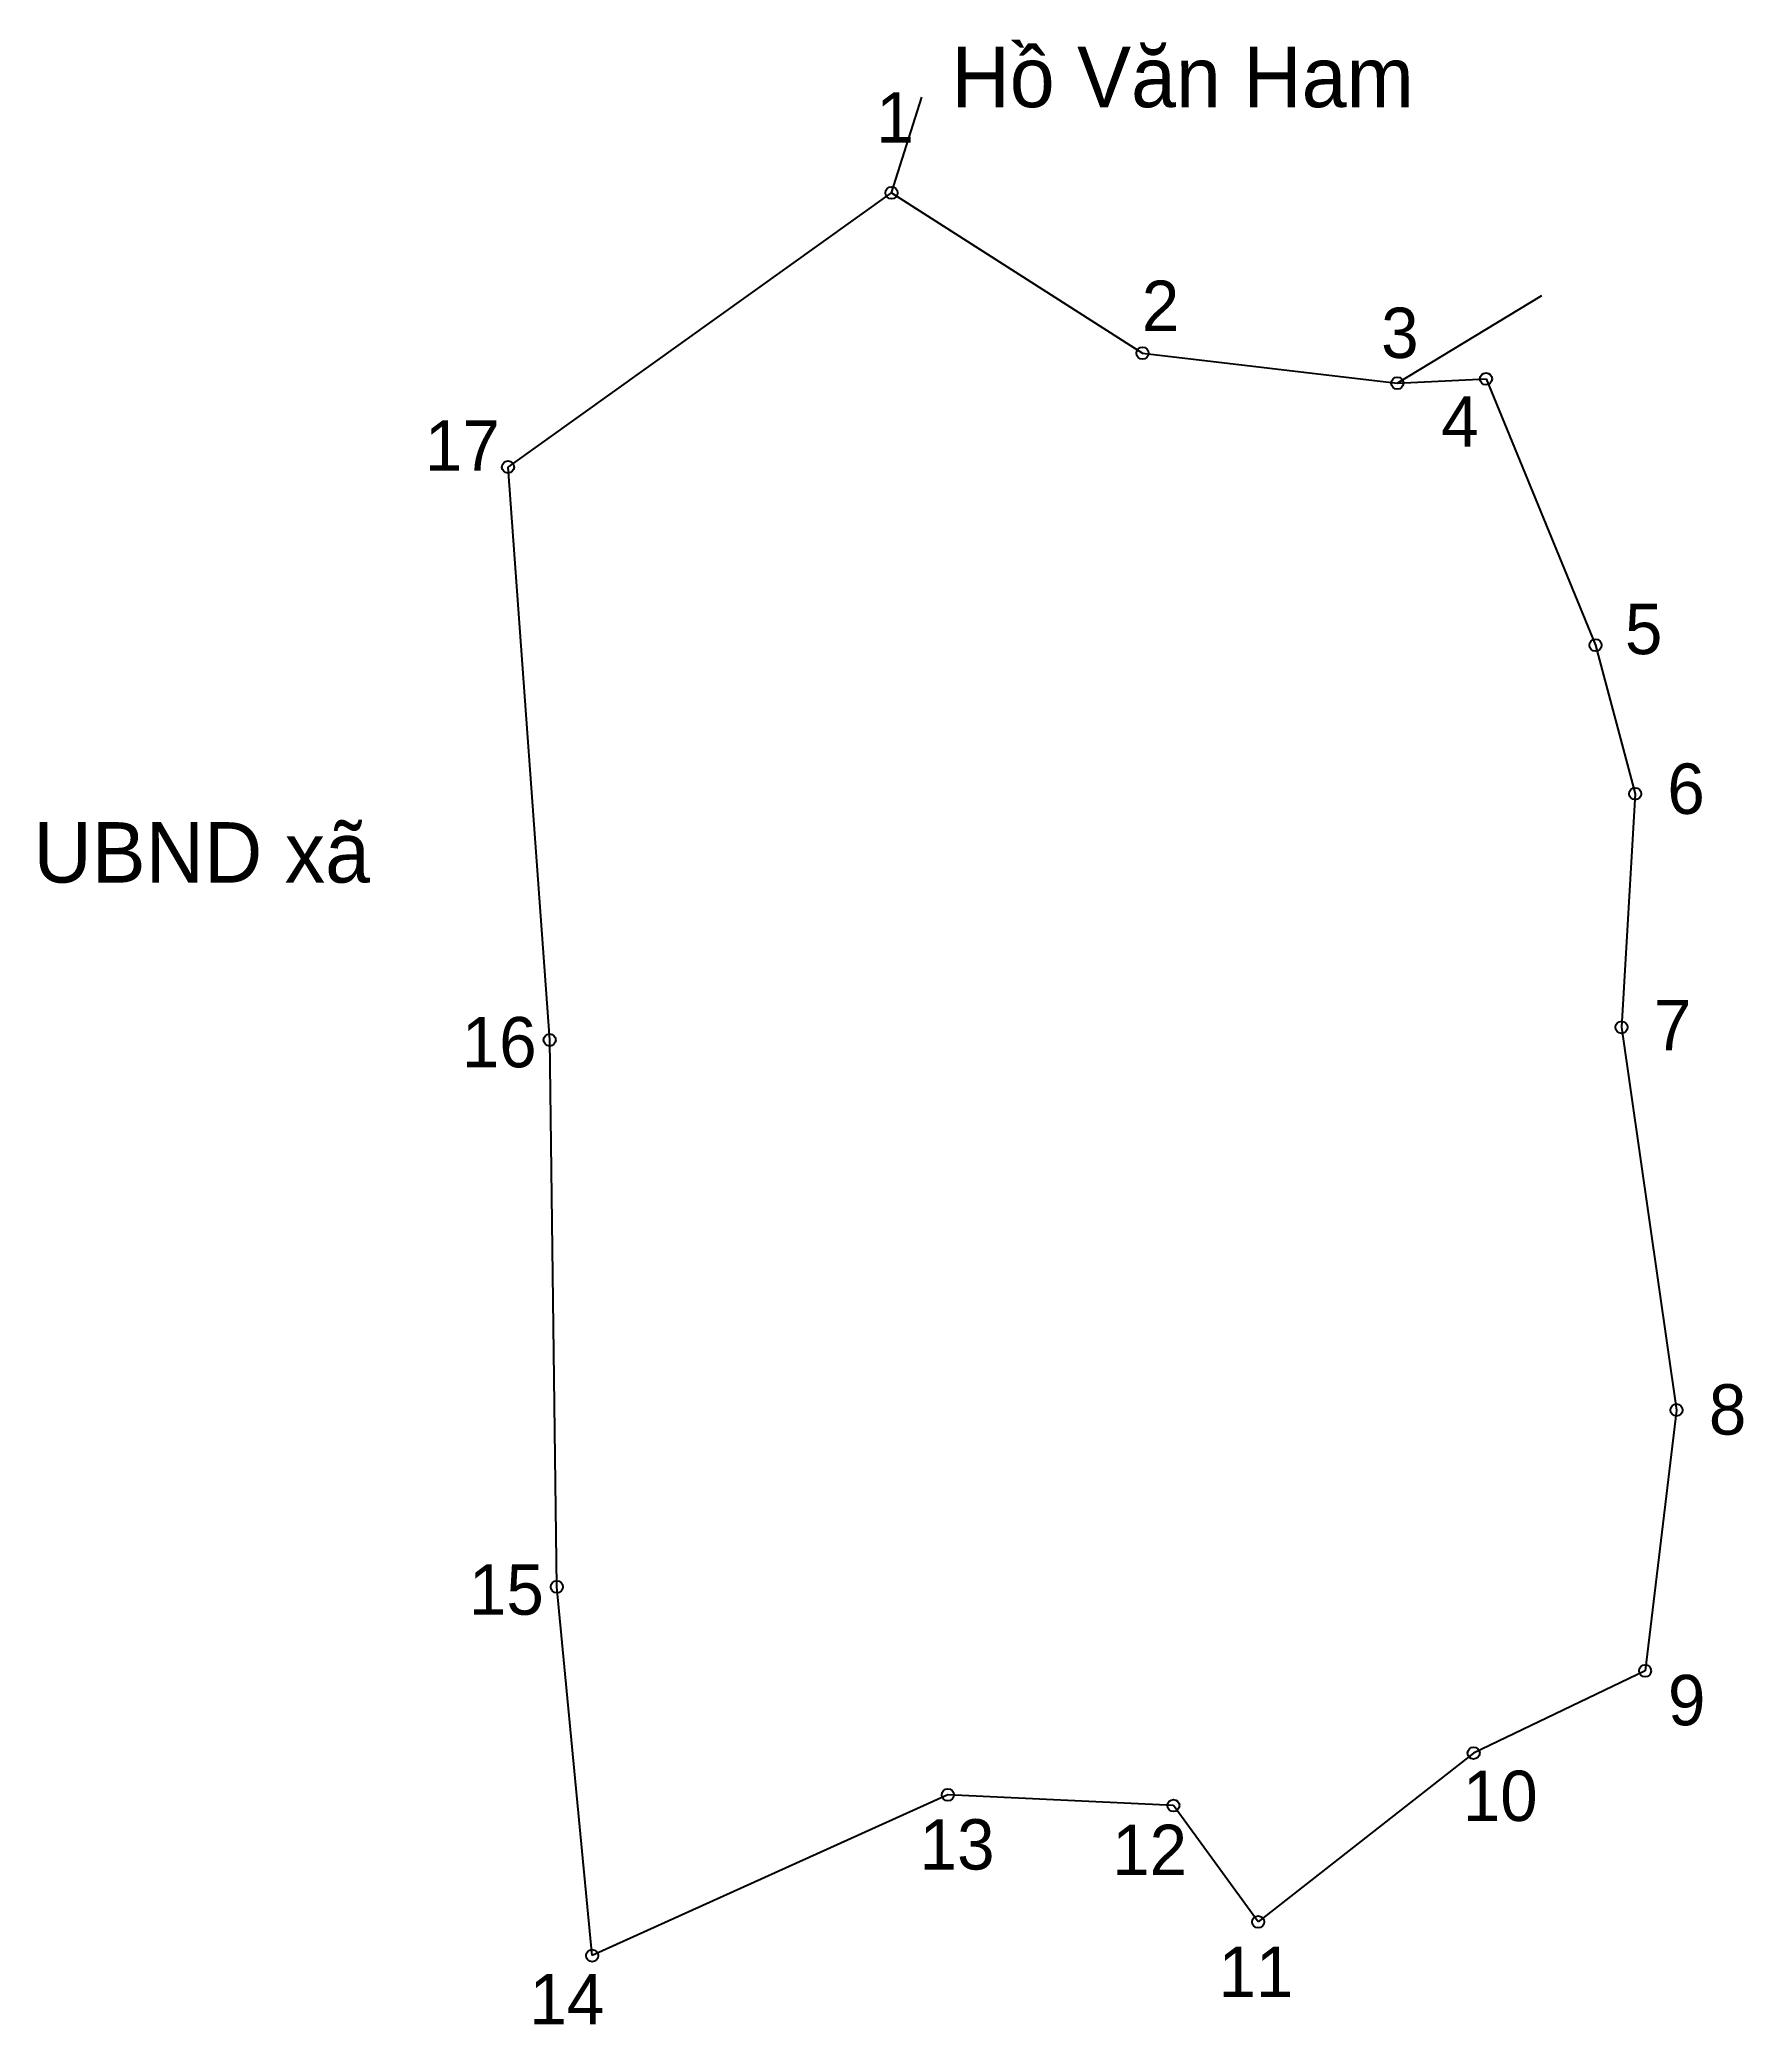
# Model space of a CAD drawing. Extents: x 547593 to 547705, y 1825384 to 1825514.
import ezdxf

# ---------------------------------------------------------------- set-up
doc = ezdxf.new("R2010")
doc.units = 0
for name, color, linetype in [('CanhThua', 7, 'Continuous'), ('MocDinhThua', 7, 'Continuous'), ('RauThua', 7, 'Continuous'), ('SoHieuDinhThua', 7, 'Continuous'), ('TenChuLanCan', 7, 'Continuous')]:
    doc.layers.add(name, color=color, linetype=linetype)

msp = doc.modelspace()

# ---------------------------------------------------------------- linework, layer by layer
at = {"layer": 'CanhThua'}
for p, q in [((547624.05, 1825485.88), (547649.17, 1825503.84)), ((547649.17, 1825503.84), (547665.62, 1825493.34)), ((547665.62, 1825493.34), (547682.31, 1825491.37)), ((547682.31, 1825491.37), (547688.12, 1825491.65)), ((547688.12, 1825491.65), (547695.29, 1825474.21)), ((547626.78, 1825448.35), (547624.05, 1825485.88)), ((547695.29, 1825474.21), (547697.89, 1825464.48)), ((547697.89, 1825464.48), (547697, 1825449.18)), ((547697, 1825449.18), (547700.6, 1825424.11)), ((547627.25, 1825412.53), (547626.78, 1825448.35)), ((547700.6, 1825424.11), (547698.54, 1825407.03)), ((547629.56, 1825388.37), (547627.25, 1825412.53)), ((547698.54, 1825407.03), (547687.31, 1825401.64)), ((547687.31, 1825401.64), (547673.19, 1825390.58)), ((547652.86, 1825398.9), (547629.56, 1825388.37)), ((547667.64, 1825398.2), (547652.86, 1825398.9)), ((547673.19, 1825390.58), (547667.64, 1825398.2))]:
    msp.add_line(p, q, dxfattribs=at)
at = {"layer": 'MocDinhThua'}
for centre in [(547649.17, 1825503.84), (547665.62, 1825493.34), (547688.12, 1825491.65), (547682.31, 1825491.37), (547624.05, 1825485.88), (547695.29, 1825474.21), (547697.89, 1825464.48), (547697, 1825449.18), (547626.78, 1825448.35), (547700.6, 1825424.11), (547627.25, 1825412.53), (547698.54, 1825407.03), (547687.31, 1825401.64), (547652.86, 1825398.9), (547667.64, 1825398.2), (547673.19, 1825390.58), (547629.56, 1825388.37)]:
    msp.add_circle(centre, 0.396, dxfattribs=at)
at = {"layer": 'RauThua'}
for p, q in [((547649.17, 1825503.84), (547651.15, 1825510.1)), ((547682.31, 1825491.37), (547691.78, 1825497.12))]:
    msp.add_line(p, q, dxfattribs=at)

# ---------------------------------------------------------------- texts
at = {"layer": 'SoHieuDinhThua'}
for s, height, p in [('1', 3.3, (547648.18, 1825507.13)), ('2', 3.3, (547665.57, 1825494.79)), ('3', 3.3, (547681.25, 1825493.02)), ('4', 3.3, (547685.19, 1825487.22)), ('17', 3.297, (547618.61, 1825485.63)), ('5', 3.3, (547697.22, 1825473.62)), ('6', 3.3, (547700, 1825463.16)), ('7', 3.3, (547699.12, 1825447.67)), ('16', 3.297, (547621.02, 1825446.56)), ('8', 3.3, (547702.72, 1825422.5)), ('15', 3.297, (547621.49, 1825410.7)), ('9', 3.3, (547700.04, 1825403.46)), ('10', 3.297, (547686.6, 1825397.19)), ('13', 3.297, (547651.02, 1825394.01)), ('12', 3.297, (547663.63, 1825393.65)), ('11', 3.297, (547670.6, 1825385.66)), ('14', 3.297, (547625.45, 1825383.87))]:
    msp.add_text(s, height=height, dxfattribs=at).set_placement(p)
at = {"layer": 'TenChuLanCan'}
for s, p in [('Hồ Văn Ham', (547653.1, 1825509.45)), ('UBND xã', (547592.96, 1825458.66))]:
    msp.add_text(s, height=3.957, dxfattribs=at).set_placement(p)

doc.saveas('drawing.dxf')
